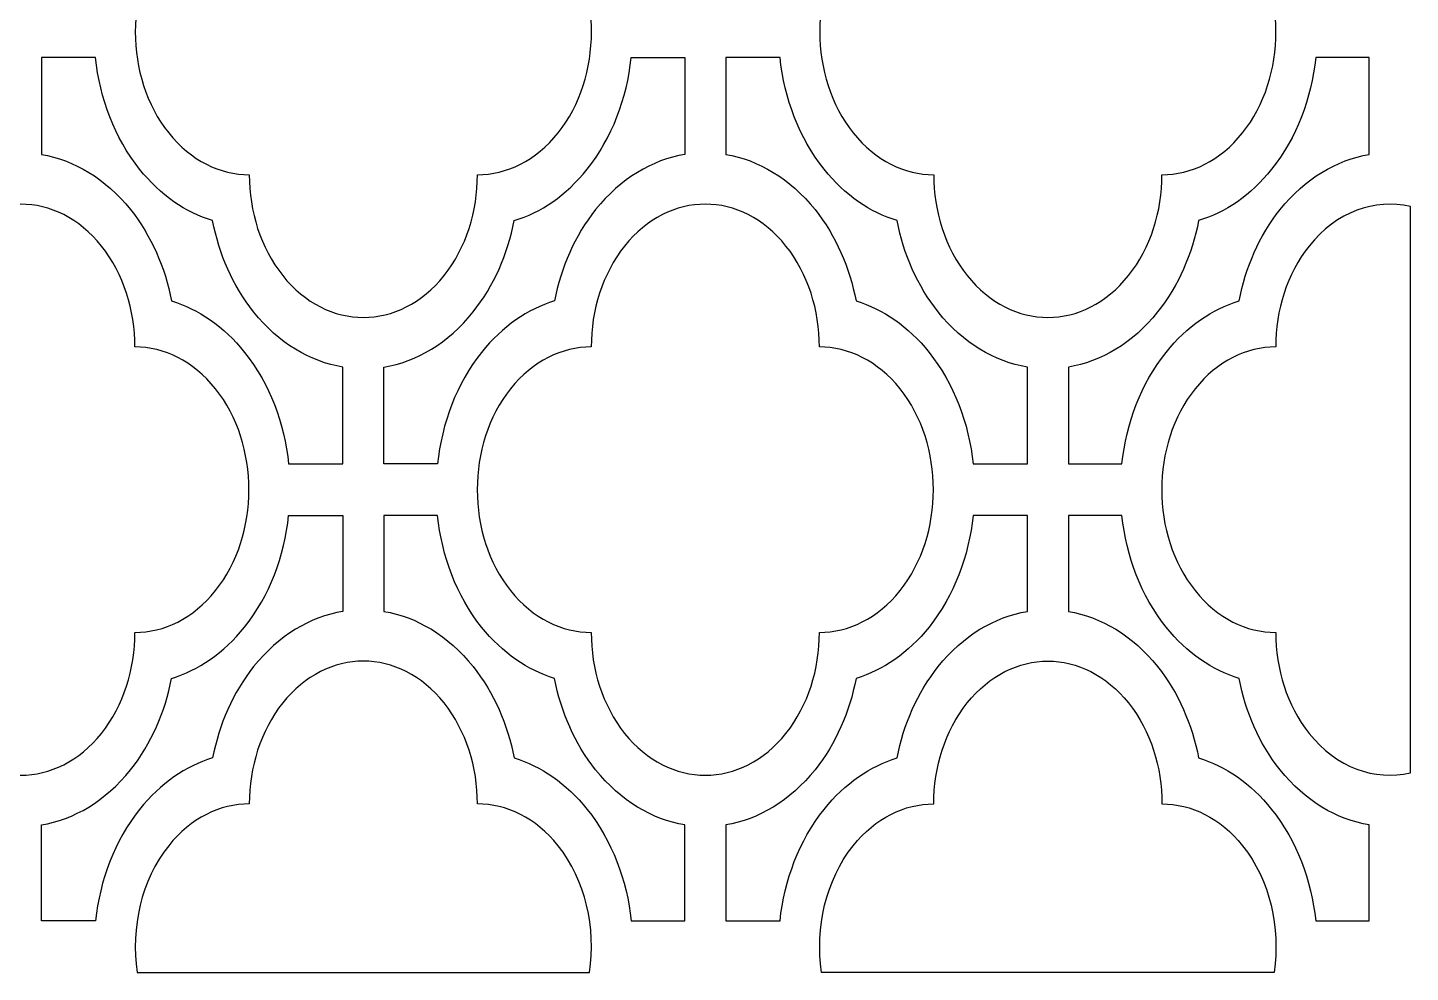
# Model space of a CAD drawing. Header units: centimetres. Extents: x -88 to 88, y -108 to 108.
# Drawn here: x -60.5 to -6.4, y -108.5 to -71.5 of the extents above; entities that cross this region are included whole.
import ezdxf

# ---------------------------------------------------------------- set-up
doc = ezdxf.new("R2010")
doc.units = ezdxf.units.CM
doc.header["$MEASUREMENT"] = 0
doc.layers.add('layer 1', color=7, linetype='Continuous')

msp = doc.modelspace()

# ---------------------------------------------------------------- linework, layer by layer
at = {"layer": 'layer 1', "color": 114}
for points, knots in [([(-42.93481, -77.25504), (-42.9353, -78.68569), (-43.37127, -80.11616), (-44.24271, -81.20746), (-44.24271, -81.20746), (-45.98659, -83.39131), (-48.81504, -83.3913), (-50.55892, -81.20746), (-50.55892, -81.20746), (-51.43035, -80.11616), (-51.86634, -78.68572), (-51.86683, -77.25504), (-51.86683, -77.25504), (-53.00926, -77.25443), (-54.15155, -76.70846), (-55.02298, -75.61718), (-55.02298, -75.61718), (-56.76686, -73.43333), (-56.76686, -69.8913), (-55.02298, -67.70746), (-55.02298, -67.70746), (-54.1516, -66.61624), (-53.00941, -66.07028), (-51.86705, -66.0696), (-51.86705, -66.0696), (-51.86657, -64.63886), (-51.43056, -63.20832), (-50.55908, -62.11696), (-50.55908, -62.11696), (-48.81511, -59.93301), (-45.98652, -59.93304), (-44.24256, -62.11697), (-44.24256, -62.11697), (-43.37108, -63.20832), (-42.93508, -64.63884), (-42.93459, -66.06958), (-42.93459, -66.06958), (-41.79223, -66.07026), (-40.65003, -66.61624), (-39.77865, -67.70746), (-39.77865, -67.70746), (-38.03477, -69.8913), (-38.03477, -73.43333), (-39.77865, -75.61718), (-39.77865, -75.61718), (-40.65009, -76.70846), (-41.79236, -77.25443), (-42.93481, -77.25504)], [0, 0, 0, 0, 0.07692308, 0.07692308, 0.07692308, 0.07692308, 0.15384615, 0.15384615, 0.15384615, 0.15384615, 0.23076923, 0.23076923, 0.23076923, 0.23076923, 0.30769231, 0.30769231, 0.30769231, 0.30769231, 0.38461538, 0.38461538, 0.38461538, 0.38461538, 0.46153846, 0.46153846, 0.46153846, 0.46153846, 0.53846154, 0.53846154, 0.53846154, 0.53846154, 0.61538462, 0.61538462, 0.61538462, 0.61538462, 0.69230769, 0.69230769, 0.69230769, 0.69230769, 0.76923077, 0.76923077, 0.76923077, 0.76923077, 0.84615385, 0.84615385, 0.84615385, 0.84615385, 1, 1, 1, 1]), ([(-25.06943, -66.06932), (-25.06894, -64.63866), (-24.63297, -63.20819), (-23.76153, -62.11689), (-23.76153, -62.11689), (-22.01764, -59.93305), (-19.1892, -59.93306), (-17.44532, -62.11689), (-17.44532, -62.11689), (-16.57389, -63.20819), (-16.1379, -64.63864), (-16.13741, -66.06932), (-16.13741, -66.06932), (-14.99497, -66.06992), (-13.85269, -66.61589), (-12.98126, -67.70718), (-12.98126, -67.70718), (-11.23738, -69.89103), (-11.23738, -73.43306), (-12.98126, -75.6169), (-12.98126, -75.6169), (-13.85264, -76.70812), (-14.99482, -77.25407), (-16.13719, -77.25476), (-16.13719, -77.25476), (-16.13767, -78.68549), (-16.57367, -80.11604), (-17.44516, -81.20739), (-17.44516, -81.20739), (-19.18912, -83.39134), (-22.01771, -83.39132), (-23.76168, -81.20738), (-23.76168, -81.20738), (-24.63316, -80.11604), (-25.06916, -78.68552), (-25.06964, -77.25478), (-25.06964, -77.25478), (-26.21201, -77.2541), (-27.3542, -76.70812), (-28.22558, -75.6169), (-28.22558, -75.6169), (-29.96947, -73.43306), (-29.96947, -69.89103), (-28.22558, -67.70718), (-28.22558, -67.70718), (-27.35415, -66.61589), (-26.21187, -66.06992), (-25.06943, -66.06932)], [0, 0, 0, 0, 0.07692308, 0.07692308, 0.07692308, 0.07692308, 0.15384615, 0.15384615, 0.15384615, 0.15384615, 0.23076923, 0.23076923, 0.23076923, 0.23076923, 0.30769231, 0.30769231, 0.30769231, 0.30769231, 0.38461538, 0.38461538, 0.38461538, 0.38461538, 0.46153846, 0.46153846, 0.46153846, 0.46153846, 0.53846154, 0.53846154, 0.53846154, 0.53846154, 0.61538462, 0.61538462, 0.61538462, 0.61538462, 0.69230769, 0.69230769, 0.69230769, 0.69230769, 0.76923077, 0.76923077, 0.76923077, 0.76923077, 0.84615385, 0.84615385, 0.84615385, 0.84615385, 1, 1, 1, 1]), ([(-60.0081, -72.6689), (-60.0081, -72.6689), (-57.88588, -72.66886), (-57.88588, -72.66886), (-57.88588, -72.66886), (-57.71641, -74.26805), (-57.14114, -75.81264), (-56.16011, -77.04118), (-56.16011, -77.04118), (-55.34273, -78.06477), (-54.35014, -78.73558), (-53.30312, -79.05367), (-53.30312, -79.05367), (-53.04913, -80.36486), (-52.51343, -81.60788), (-51.69605, -82.63148), (-51.69605, -82.63148), (-50.71506, -83.85996), (-49.48168, -84.58033), (-48.20474, -84.79258), (-48.20474, -84.79258), (-48.20474, -84.79258), (-48.20473, -88.58664), (-48.20473, -88.58664), (-48.20473, -88.58664), (-48.20473, -88.58664), (-50.32699, -88.58669), (-50.32699, -88.58669), (-50.32699, -88.58669), (-50.4965, -86.98761), (-51.07175, -85.44312), (-52.05273, -84.21465), (-52.05273, -84.21465), (-52.87011, -83.19105), (-53.86271, -82.52019), (-54.90975, -82.2021), (-54.90975, -82.2021), (-55.16375, -80.89094), (-55.69942, -79.64794), (-56.51679, -78.62435), (-56.51679, -78.62435), (-57.49778, -77.39587), (-58.73114, -76.67548), (-60.00811, -76.46322), (-60.00811, -76.46322), (-60.00811, -76.46322), (-60.0081, -72.6689), (-60.0081, -72.6689)], [0, 0, 0, 0, 0.07692308, 0.07692308, 0.07692308, 0.07692308, 0.15384615, 0.15384615, 0.15384615, 0.15384615, 0.23076923, 0.23076923, 0.23076923, 0.23076923, 0.30769231, 0.30769231, 0.30769231, 0.30769231, 0.38461538, 0.38461538, 0.38461538, 0.38461538, 0.46153846, 0.46153846, 0.46153846, 0.46153846, 0.53846154, 0.53846154, 0.53846154, 0.53846154, 0.61538462, 0.61538462, 0.61538462, 0.61538462, 0.69230769, 0.69230769, 0.69230769, 0.69230769, 0.76923077, 0.76923077, 0.76923077, 0.76923077, 0.84615385, 0.84615385, 0.84615385, 0.84615385, 1, 1, 1, 1]), ([(-34.81855, -72.66891), (-34.81855, -72.66891), (-36.91577, -72.66891), (-36.91577, -72.66891), (-36.91577, -72.66891), (-37.08525, -74.26809), (-37.66051, -75.81268), (-38.64152, -77.04119), (-38.64152, -77.04119), (-39.45891, -78.06478), (-40.4515, -78.73561), (-41.49853, -79.05368), (-41.49853, -79.05368), (-41.75252, -80.36486), (-42.28822, -81.6079), (-43.10559, -82.63148), (-43.10559, -82.63148), (-44.08658, -83.85997), (-45.31993, -84.58037), (-46.59689, -84.79262), (-46.59689, -84.79262), (-46.59689, -84.79262), (-46.5969, -88.58664), (-46.5969, -88.58664), (-46.5969, -88.58664), (-46.5969, -88.58664), (-44.49967, -88.58665), (-44.49967, -88.58665), (-44.49967, -88.58665), (-44.33019, -86.98747), (-43.75493, -85.44288), (-42.77392, -84.21437), (-42.77392, -84.21437), (-41.95653, -83.19078), (-40.96394, -82.51995), (-39.91691, -82.20188), (-39.91691, -82.20188), (-39.66292, -80.8907), (-39.12722, -79.64766), (-38.30985, -78.62408), (-38.30985, -78.62408), (-37.32886, -77.39559), (-36.09551, -76.67518), (-34.81855, -76.46294), (-34.81855, -76.46294), (-34.81855, -76.46294), (-34.81855, -73.70178), (-34.81855, -73.70178), (-34.81855, -73.70178), (-34.81855, -73.70178), (-34.81855, -72.66891), (-34.81855, -72.66891)], [0, 0, 0, 0, 0.07142857, 0.07142857, 0.07142857, 0.07142857, 0.14285714, 0.14285714, 0.14285714, 0.14285714, 0.21428571, 0.21428571, 0.21428571, 0.21428571, 0.28571429, 0.28571429, 0.28571429, 0.28571429, 0.35714286, 0.35714286, 0.35714286, 0.35714286, 0.42857143, 0.42857143, 0.42857143, 0.42857143, 0.5, 0.5, 0.5, 0.5, 0.57142857, 0.57142857, 0.57142857, 0.57142857, 0.64285714, 0.64285714, 0.64285714, 0.64285714, 0.71428571, 0.71428571, 0.71428571, 0.71428571, 0.78571429, 0.78571429, 0.78571429, 0.78571429, 0.85714286, 0.85714286, 0.85714286, 0.85714286, 1, 1, 1, 1]), ([(-33.2107, -72.66891), (-33.2107, -72.66891), (-31.08845, -72.66886), (-31.08845, -72.66886), (-31.08845, -72.66886), (-30.91894, -74.26795), (-30.34369, -75.81244), (-29.36271, -77.04091), (-29.36271, -77.04091), (-28.54533, -78.06451), (-27.55273, -78.73537), (-26.50569, -79.05346), (-26.50569, -79.05346), (-26.25169, -80.36462), (-25.71602, -81.60762), (-24.89865, -82.63121), (-24.89865, -82.63121), (-23.91766, -83.85969), (-22.6843, -84.58008), (-21.40733, -84.79234), (-21.40733, -84.79234), (-21.40733, -84.79234), (-21.40733, -88.57471), (-21.40733, -88.57471), (-21.40733, -88.57471), (-21.40733, -88.57471), (-21.40733, -88.58664), (-21.40733, -88.58664), (-21.40733, -88.58664), (-21.40733, -88.58664), (-21.40733, -88.58664), (-21.40733, -88.58664), (-21.40733, -88.58664), (-21.40733, -88.58664), (-21.40735, -88.58664), (-21.40735, -88.58664), (-21.40735, -88.58664), (-21.40735, -88.58664), (-23.52956, -88.58669), (-23.52956, -88.58669), (-23.52956, -88.58669), (-23.69903, -86.98751), (-24.2743, -85.44292), (-25.25533, -84.21438), (-25.25533, -84.21438), (-26.07271, -83.19079), (-27.0653, -82.51997), (-28.11232, -82.20189), (-28.11232, -82.20189), (-28.36631, -80.8907), (-28.90201, -79.64768), (-29.71939, -78.62408), (-29.71939, -78.62408), (-30.70038, -77.3956), (-31.93376, -76.67523), (-33.2107, -76.46297), (-33.2107, -76.46297), (-33.2107, -76.46297), (-33.2107, -73.65855), (-33.2107, -73.65855), (-33.2107, -73.65855), (-33.2107, -73.65855), (-33.2107, -73.64951), (-33.2107, -73.64951), (-33.2107, -73.64951), (-33.2107, -73.64951), (-33.2107, -72.66891), (-33.2107, -72.66891)], [0, 0, 0, 0, 0.05555556, 0.05555556, 0.05555556, 0.05555556, 0.11111111, 0.11111111, 0.11111111, 0.11111111, 0.16666667, 0.16666667, 0.16666667, 0.16666667, 0.22222222, 0.22222222, 0.22222222, 0.22222222, 0.27777778, 0.27777778, 0.27777778, 0.27777778, 0.33333333, 0.33333333, 0.33333333, 0.33333333, 0.38888889, 0.38888889, 0.38888889, 0.38888889, 0.44444444, 0.44444444, 0.44444444, 0.44444444, 0.5, 0.5, 0.5, 0.5, 0.55555556, 0.55555556, 0.55555556, 0.55555556, 0.61111111, 0.61111111, 0.61111111, 0.61111111, 0.66666667, 0.66666667, 0.66666667, 0.66666667, 0.72222222, 0.72222222, 0.72222222, 0.72222222, 0.77777778, 0.77777778, 0.77777778, 0.77777778, 0.83333333, 0.83333333, 0.83333333, 0.83333333, 0.88888889, 0.88888889, 0.88888889, 0.88888889, 1, 1, 1, 1]), ([(-19.7995, -88.58663), (-19.7995, -87.32186), (-19.79954, -86.0571), (-19.79954, -84.79235), (-19.79954, -84.79235), (-18.52257, -84.5801), (-17.2892, -83.85971), (-16.30819, -82.63121), (-16.30819, -82.63121), (-15.49082, -81.60763), (-14.95512, -80.36462), (-14.70111, -79.05345), (-14.70111, -79.05345), (-13.65409, -78.73537), (-12.66149, -78.06449), (-11.84413, -77.04091), (-11.84413, -77.04091), (-10.86316, -75.81246), (-10.28787, -74.268), (-10.11836, -72.66892), (-10.11836, -72.66892), (-10.11836, -72.66892), (-8.02115, -72.66892), (-8.02115, -72.66892), (-8.02115, -72.66892), (-8.02115, -72.66892), (-8.02115, -72.66893), (-8.02115, -72.66893), (-8.02115, -72.66893), (-8.02115, -72.66893), (-8.0211, -76.46321), (-8.0211, -76.46321), (-8.0211, -76.46321), (-9.29808, -76.67545), (-10.53145, -77.39584), (-11.51246, -78.62435), (-11.51246, -78.62435), (-12.32982, -79.64793), (-12.86553, -80.89094), (-13.11953, -82.20211), (-13.11953, -82.20211), (-14.16656, -82.52019), (-15.15915, -83.19107), (-15.97652, -84.21465), (-15.97652, -84.21465), (-16.95748, -85.4431), (-17.53278, -86.98756), (-17.70229, -88.58664), (-17.70229, -88.58664), (-17.70229, -88.58664), (-19.7995, -88.58663), (-19.7995, -88.58663)], [0, 0, 0, 0, 0.07142857, 0.07142857, 0.07142857, 0.07142857, 0.14285714, 0.14285714, 0.14285714, 0.14285714, 0.21428571, 0.21428571, 0.21428571, 0.21428571, 0.28571429, 0.28571429, 0.28571429, 0.28571429, 0.35714286, 0.35714286, 0.35714286, 0.35714286, 0.42857143, 0.42857143, 0.42857143, 0.42857143, 0.5, 0.5, 0.5, 0.5, 0.57142857, 0.57142857, 0.57142857, 0.57142857, 0.64285714, 0.64285714, 0.64285714, 0.64285714, 0.71428571, 0.71428571, 0.71428571, 0.71428571, 0.78571429, 0.78571429, 0.78571429, 0.78571429, 0.85714286, 0.85714286, 0.85714286, 0.85714286, 1, 1, 1, 1]), ([(-56.34601, -95.18624), (-56.3465, -96.6169), (-56.78247, -98.04737), (-57.65391, -99.13866), (-57.65391, -99.13866), (-59.3978, -101.32251), (-62.22624, -101.3225), (-63.97012, -99.13866), (-63.97012, -99.13866), (-64.84155, -98.04737), (-65.27754, -96.61692), (-65.27803, -95.18624), (-65.27803, -95.18624), (-66.42047, -95.18563), (-67.56275, -94.63967), (-68.43418, -93.54838), (-68.43418, -93.54838), (-70.17806, -91.36453), (-70.17806, -87.8225), (-68.43418, -85.63866), (-68.43418, -85.63866), (-67.5628, -84.54744), (-66.42062, -84.00148), (-65.27825, -84.0008), (-65.27825, -84.0008), (-65.27777, -82.57006), (-64.84177, -81.13952), (-63.97028, -80.04816), (-63.97028, -80.04816), (-62.22632, -77.86421), (-59.39773, -77.86424), (-57.65376, -80.04817), (-57.65376, -80.04817), (-56.78228, -81.13952), (-56.34628, -82.57004), (-56.3458, -84.00078), (-56.3458, -84.00078), (-55.20343, -84.00146), (-54.06124, -84.54744), (-53.18986, -85.63866), (-53.18986, -85.63866), (-51.44597, -87.8225), (-51.44597, -91.36453), (-53.18986, -93.54838), (-53.18986, -93.54838), (-54.06129, -94.63967), (-55.20357, -95.18563), (-56.34601, -95.18624)], [0, 0, 0, 0, 0.07692308, 0.07692308, 0.07692308, 0.07692308, 0.15384615, 0.15384615, 0.15384615, 0.15384615, 0.23076923, 0.23076923, 0.23076923, 0.23076923, 0.30769231, 0.30769231, 0.30769231, 0.30769231, 0.38461538, 0.38461538, 0.38461538, 0.38461538, 0.46153846, 0.46153846, 0.46153846, 0.46153846, 0.53846154, 0.53846154, 0.53846154, 0.53846154, 0.61538462, 0.61538462, 0.61538462, 0.61538462, 0.69230769, 0.69230769, 0.69230769, 0.69230769, 0.76923077, 0.76923077, 0.76923077, 0.76923077, 0.84615385, 0.84615385, 0.84615385, 0.84615385, 1, 1, 1, 1]), ([(-38.48063, -84.00052), (-38.48014, -82.56986), (-38.04417, -81.13939), (-37.17273, -80.0481), (-37.17273, -80.0481), (-35.42885, -77.86425), (-32.6004, -77.86426), (-30.85652, -80.0481), (-30.85652, -80.0481), (-29.98509, -81.13939), (-29.5491, -82.56984), (-29.54861, -84.00052), (-29.54861, -84.00052), (-28.40618, -84.00113), (-27.26389, -84.54709), (-26.39246, -85.63838), (-26.39246, -85.63838), (-24.64858, -87.82223), (-24.64858, -91.36426), (-26.39246, -93.5481), (-26.39246, -93.5481), (-27.26384, -94.63932), (-28.40603, -95.18528), (-29.54839, -95.18596), (-29.54839, -95.18596), (-29.54887, -96.6167), (-29.98488, -98.04724), (-30.85636, -99.1386), (-30.85636, -99.1386), (-32.60033, -101.32255), (-35.42892, -101.32252), (-37.17288, -99.13859), (-37.17288, -99.13859), (-38.04436, -98.04724), (-38.48036, -96.61672), (-38.48085, -95.18598), (-38.48085, -95.18598), (-39.62321, -95.1853), (-40.76541, -94.63932), (-41.63679, -93.5481), (-41.63679, -93.5481), (-43.38067, -91.36426), (-43.38067, -87.82223), (-41.63679, -85.63838), (-41.63679, -85.63838), (-40.76535, -84.54709), (-39.62308, -84.00113), (-38.48063, -84.00052)], [0, 0, 0, 0, 0.07692308, 0.07692308, 0.07692308, 0.07692308, 0.15384615, 0.15384615, 0.15384615, 0.15384615, 0.23076923, 0.23076923, 0.23076923, 0.23076923, 0.30769231, 0.30769231, 0.30769231, 0.30769231, 0.38461538, 0.38461538, 0.38461538, 0.38461538, 0.46153846, 0.46153846, 0.46153846, 0.46153846, 0.53846154, 0.53846154, 0.53846154, 0.53846154, 0.61538462, 0.61538462, 0.61538462, 0.61538462, 0.69230769, 0.69230769, 0.69230769, 0.69230769, 0.76923077, 0.76923077, 0.76923077, 0.76923077, 0.84615385, 0.84615385, 0.84615385, 0.84615385, 1, 1, 1, 1]), ([(-6.41334, -78.501), (-6.41334, -78.501), (-6.41334, -100.68575), (-6.41334, -100.68575), (-6.41334, -100.68575), (-7.80699, -101.00336), (-9.2981, -100.48766), (-10.37533, -99.13866), (-10.37533, -99.13866), (-11.24676, -98.04737), (-11.68274, -96.61692), (-11.68324, -95.18624), (-11.68324, -95.18624), (-12.82567, -95.18563), (-13.96795, -94.63967), (-14.83939, -93.54838), (-14.83939, -93.54838), (-16.58326, -91.36453), (-16.58326, -87.8225), (-14.83939, -85.63866), (-14.83939, -85.63866), (-13.96801, -84.54744), (-12.82582, -84.00148), (-11.68346, -84.0008), (-11.68346, -84.0008), (-11.68298, -82.57006), (-11.24697, -81.13952), (-10.37549, -80.04816), (-10.37549, -80.04816), (-9.29821, -78.69911), (-7.80705, -78.18337), (-6.41334, -78.501)], [0, 0, 0, 0, 0.11111111, 0.11111111, 0.11111111, 0.11111111, 0.22222222, 0.22222222, 0.22222222, 0.22222222, 0.33333333, 0.33333333, 0.33333333, 0.33333333, 0.44444444, 0.44444444, 0.44444444, 0.44444444, 0.55555556, 0.55555556, 0.55555556, 0.55555556, 0.66666667, 0.66666667, 0.66666667, 0.66666667, 0.77777778, 0.77777778, 0.77777778, 0.77777778, 1, 1, 1, 1]), ([(-60.0081, -106.48652), (-60.0081, -106.48652), (-57.88586, -106.48653), (-57.88586, -106.48653), (-57.88586, -106.48653), (-57.71639, -104.88735), (-57.14113, -103.34276), (-56.16011, -102.11425), (-56.16011, -102.11425), (-55.34273, -101.09066), (-54.35013, -100.41983), (-53.3031, -100.10176), (-53.3031, -100.10176), (-53.04911, -98.79058), (-52.51341, -97.54754), (-51.69605, -96.52396), (-51.69605, -96.52396), (-50.71506, -95.29547), (-49.48171, -94.57507), (-48.20474, -94.36282), (-48.20474, -94.36282), (-48.20474, -94.36282), (-48.20474, -90.60011), (-48.20474, -90.60011), (-48.20474, -90.60011), (-48.20474, -90.60011), (-50.32698, -90.60011), (-50.32698, -90.60011), (-50.32698, -90.60011), (-50.49645, -92.19929), (-51.07171, -93.74388), (-52.05273, -94.97239), (-52.05273, -94.97239), (-52.87011, -95.99598), (-53.86271, -96.66681), (-54.90973, -96.98488), (-54.90973, -96.98488), (-55.16373, -98.29606), (-55.69943, -99.5391), (-56.51679, -100.56268), (-56.51679, -100.56268), (-57.49778, -101.79117), (-58.73113, -102.51158), (-60.0081, -102.72382), (-60.0081, -102.72382), (-60.0081, -102.72382), (-60.0081, -106.48652), (-60.0081, -106.48652)], [0, 0, 0, 0, 0.07692308, 0.07692308, 0.07692308, 0.07692308, 0.15384615, 0.15384615, 0.15384615, 0.15384615, 0.23076923, 0.23076923, 0.23076923, 0.23076923, 0.30769231, 0.30769231, 0.30769231, 0.30769231, 0.38461538, 0.38461538, 0.38461538, 0.38461538, 0.46153846, 0.46153846, 0.46153846, 0.46153846, 0.53846154, 0.53846154, 0.53846154, 0.53846154, 0.61538462, 0.61538462, 0.61538462, 0.61538462, 0.69230769, 0.69230769, 0.69230769, 0.69230769, 0.76923077, 0.76923077, 0.76923077, 0.76923077, 0.84615385, 0.84615385, 0.84615385, 0.84615385, 1, 1, 1, 1]), ([(-34.81855, -106.48653), (-34.81855, -106.48653), (-36.91575, -106.48657), (-36.91575, -106.48657), (-36.91575, -106.48657), (-37.08522, -104.88739), (-37.66049, -103.3428), (-38.64152, -102.11426), (-38.64152, -102.11426), (-39.4589, -101.09067), (-40.45149, -100.41986), (-41.49851, -100.10177), (-41.49851, -100.10177), (-41.75251, -98.79058), (-42.2882, -97.54756), (-43.10559, -96.52396), (-43.10559, -96.52396), (-44.08658, -95.29548), (-45.31995, -94.57511), (-46.59689, -94.36286), (-46.59689, -94.36286), (-46.59689, -94.36286), (-46.5969, -90.6001), (-46.5969, -90.6001), (-46.5969, -90.6001), (-46.5969, -90.6001), (-44.49965, -90.60007), (-44.49965, -90.60007), (-44.49965, -90.60007), (-44.33015, -92.19915), (-43.7549, -93.74364), (-42.77392, -94.97211), (-42.77392, -94.97211), (-41.95653, -95.99571), (-40.96394, -96.66657), (-39.91689, -96.98466), (-39.91689, -96.98466), (-39.6629, -98.29582), (-39.12723, -99.53882), (-38.30985, -100.56241), (-38.30985, -100.56241), (-37.32886, -101.79089), (-36.0955, -102.51128), (-34.81854, -102.72354), (-34.81854, -102.72354), (-34.81854, -102.72354), (-34.81855, -105.45366), (-34.81855, -105.45366), (-34.81855, -105.45366), (-34.81855, -105.45366), (-34.81855, -105.45367), (-34.81855, -105.45367), (-34.81855, -105.45367), (-34.81855, -105.45367), (-34.81855, -106.48653), (-34.81855, -106.48653)], [0, 0, 0, 0, 0.06666667, 0.06666667, 0.06666667, 0.06666667, 0.13333333, 0.13333333, 0.13333333, 0.13333333, 0.2, 0.2, 0.2, 0.2, 0.26666667, 0.26666667, 0.26666667, 0.26666667, 0.33333333, 0.33333333, 0.33333333, 0.33333333, 0.4, 0.4, 0.4, 0.4, 0.46666667, 0.46666667, 0.46666667, 0.46666667, 0.53333333, 0.53333333, 0.53333333, 0.53333333, 0.6, 0.6, 0.6, 0.6, 0.66666667, 0.66666667, 0.66666667, 0.66666667, 0.73333333, 0.73333333, 0.73333333, 0.73333333, 0.8, 0.8, 0.8, 0.8, 0.86666667, 0.86666667, 0.86666667, 0.86666667, 1, 1, 1, 1]), ([(-33.21071, -106.48652), (-33.21071, -106.48652), (-33.21071, -105.49615), (-33.21071, -105.49615), (-33.21071, -105.49615), (-33.21071, -105.49615), (-33.21071, -105.48898), (-33.21071, -105.48898), (-33.21071, -105.48898), (-33.21071, -105.48898), (-33.21075, -102.72355), (-33.21075, -102.72355), (-33.21075, -102.72355), (-31.93377, -102.51131), (-30.7004, -101.79092), (-29.71939, -100.56241), (-29.71939, -100.56241), (-28.90203, -99.53883), (-28.36632, -98.29582), (-28.11232, -96.98465), (-28.11232, -96.98465), (-27.06529, -96.66657), (-26.0727, -95.99569), (-25.25533, -94.97211), (-25.25533, -94.97211), (-24.27437, -93.74366), (-23.69907, -92.1992), (-23.52956, -90.60012), (-23.52956, -90.60012), (-23.52956, -90.60012), (-21.40734, -90.60012), (-21.40734, -90.60012), (-21.40734, -90.60012), (-21.40734, -90.60012), (-21.40734, -90.60012), (-21.40734, -90.60012), (-21.40734, -90.60012), (-21.40734, -90.60012), (-21.4073, -94.36309), (-21.4073, -94.36309), (-21.4073, -94.36309), (-22.68427, -94.57533), (-23.91764, -95.29573), (-24.89865, -96.52423), (-24.89865, -96.52423), (-25.71601, -97.54781), (-26.25172, -98.79082), (-26.50572, -100.10199), (-26.50572, -100.10199), (-27.55275, -100.42007), (-28.54535, -101.09095), (-29.36271, -102.11453), (-29.36271, -102.11453), (-30.34367, -103.34298), (-30.91897, -104.88744), (-31.08848, -106.48652), (-31.08848, -106.48652), (-31.08848, -106.48652), (-33.21071, -106.48652), (-33.21071, -106.48652)], [0, 0, 0, 0, 0.0625, 0.0625, 0.0625, 0.0625, 0.125, 0.125, 0.125, 0.125, 0.1875, 0.1875, 0.1875, 0.1875, 0.25, 0.25, 0.25, 0.25, 0.3125, 0.3125, 0.3125, 0.3125, 0.375, 0.375, 0.375, 0.375, 0.4375, 0.4375, 0.4375, 0.4375, 0.5, 0.5, 0.5, 0.5, 0.5625, 0.5625, 0.5625, 0.5625, 0.625, 0.625, 0.625, 0.625, 0.6875, 0.6875, 0.6875, 0.6875, 0.75, 0.75, 0.75, 0.75, 0.8125, 0.8125, 0.8125, 0.8125, 0.875, 0.875, 0.875, 0.875, 1, 1, 1, 1]), ([(-8.02115, -106.48654), (-8.02115, -106.48654), (-10.11839, -106.48657), (-10.11839, -106.48657), (-10.11839, -106.48657), (-10.28789, -104.88749), (-10.86315, -103.343), (-11.84413, -102.11453), (-11.84413, -102.11453), (-12.66151, -101.09093), (-13.6541, -100.42007), (-14.70115, -100.10198), (-14.70115, -100.10198), (-14.95514, -98.79082), (-15.49081, -97.54782), (-16.30819, -96.52423), (-16.30819, -96.52423), (-17.28918, -95.29575), (-18.52254, -94.57536), (-19.79951, -94.3631), (-19.79951, -94.3631), (-19.79951, -94.3631), (-19.7995, -90.6001), (-19.7995, -90.6001), (-19.7995, -90.6001), (-19.7995, -90.6001), (-17.70229, -90.60007), (-17.70229, -90.60007), (-17.70229, -90.60007), (-17.53282, -92.19925), (-16.95755, -93.74384), (-15.97652, -94.97238), (-15.97652, -94.97238), (-15.15914, -95.99597), (-14.16655, -96.66679), (-13.11953, -96.98487), (-13.11953, -96.98487), (-12.86554, -98.29606), (-12.32984, -99.53908), (-11.51246, -100.56268), (-11.51246, -100.56268), (-10.53147, -101.79116), (-9.29809, -102.51153), (-8.02115, -102.72379), (-8.02115, -102.72379), (-8.02115, -102.72379), (-8.02115, -105.44618), (-8.02115, -105.44618), (-8.02115, -105.44618), (-8.02115, -105.44618), (-8.02115, -105.45366), (-8.02115, -105.45366), (-8.02115, -105.45366), (-8.02115, -105.45366), (-8.02115, -106.48654), (-8.02115, -106.48654)], [0, 0, 0, 0, 0.06666667, 0.06666667, 0.06666667, 0.06666667, 0.13333333, 0.13333333, 0.13333333, 0.13333333, 0.2, 0.2, 0.2, 0.2, 0.26666667, 0.26666667, 0.26666667, 0.26666667, 0.33333333, 0.33333333, 0.33333333, 0.33333333, 0.4, 0.4, 0.4, 0.4, 0.46666667, 0.46666667, 0.46666667, 0.46666667, 0.53333333, 0.53333333, 0.53333333, 0.53333333, 0.6, 0.6, 0.6, 0.6, 0.66666667, 0.66666667, 0.66666667, 0.66666667, 0.73333333, 0.73333333, 0.73333333, 0.73333333, 0.8, 0.8, 0.8, 0.8, 0.86666667, 0.86666667, 0.86666667, 0.86666667, 1, 1, 1, 1]), ([(-38.54328, -108.5), (-38.54328, -108.5), (-56.25836, -108.49999), (-56.25836, -108.49999), (-56.25836, -108.49999), (-56.51205, -106.7547), (-56.10025, -104.88732), (-55.02298, -103.53826), (-55.02298, -103.53826), (-54.15155, -102.44698), (-53.00927, -101.90101), (-51.86683, -101.9004), (-51.86683, -101.9004), (-51.86634, -100.46974), (-51.43037, -99.03928), (-50.55893, -97.94798), (-50.55893, -97.94798), (-48.81504, -95.76413), (-45.98659, -95.76414), (-44.24272, -97.94798), (-44.24272, -97.94798), (-43.37128, -99.03928), (-42.9353, -100.46972), (-42.93481, -101.9004), (-42.93481, -101.9004), (-41.79237, -101.90101), (-40.65009, -102.44698), (-39.77865, -103.53826), (-39.77865, -103.53826), (-38.70138, -104.88732), (-38.28959, -106.7547), (-38.54328, -108.5)], [0, 0, 0, 0, 0.11111111, 0.11111111, 0.11111111, 0.11111111, 0.22222222, 0.22222222, 0.22222222, 0.22222222, 0.33333333, 0.33333333, 0.33333333, 0.33333333, 0.44444444, 0.44444444, 0.44444444, 0.44444444, 0.55555556, 0.55555556, 0.55555556, 0.55555556, 0.66666667, 0.66666667, 0.66666667, 0.66666667, 0.77777778, 0.77777778, 0.77777778, 0.77777778, 1, 1, 1, 1]), ([(-29.461, -108.49999), (-29.461, -108.49999), (-11.74583, -108.49999), (-11.74583, -108.49999), (-11.74583, -108.49999), (-11.49223, -106.75477), (-11.90404, -104.88752), (-12.98126, -103.53854), (-12.98126, -103.53854), (-13.85264, -102.44732), (-14.99483, -101.90134), (-16.13719, -101.90066), (-16.13719, -101.90066), (-16.13768, -100.46992), (-16.57368, -99.0394), (-17.44516, -97.94806), (-17.44516, -97.94806), (-19.18912, -95.76412), (-22.01771, -95.7641), (-23.76168, -97.94805), (-23.76168, -97.94805), (-24.63317, -99.0394), (-25.06917, -100.46995), (-25.06965, -101.90068), (-25.06965, -101.90068), (-26.21202, -101.90137), (-27.3542, -102.44732), (-28.22558, -103.53854), (-28.22558, -103.53854), (-29.30279, -104.88752), (-29.7146, -106.75477), (-29.461, -108.49999)], [0, 0, 0, 0, 0.11111111, 0.11111111, 0.11111111, 0.11111111, 0.22222222, 0.22222222, 0.22222222, 0.22222222, 0.33333333, 0.33333333, 0.33333333, 0.33333333, 0.44444444, 0.44444444, 0.44444444, 0.44444444, 0.55555556, 0.55555556, 0.55555556, 0.55555556, 0.66666667, 0.66666667, 0.66666667, 0.66666667, 0.77777778, 0.77777778, 0.77777778, 0.77777778, 1, 1, 1, 1])]:
    msp.add_open_spline(points, degree=3, knots=knots, dxfattribs=at)
at = {"layer": 'layer 1', "color": 250, "lineweight": 9}
for points, knots in [([(-42.93481, -77.25504), (-42.9353, -78.68569), (-43.37127, -80.11616), (-44.24271, -81.20746), (-44.24271, -81.20746), (-45.98659, -83.39131), (-48.81504, -83.3913), (-50.55892, -81.20746), (-50.55892, -81.20746), (-51.43035, -80.11616), (-51.86634, -78.68572), (-51.86683, -77.25504), (-51.86683, -77.25504), (-53.00926, -77.25443), (-54.15155, -76.70846), (-55.02298, -75.61718), (-55.02298, -75.61718), (-56.76686, -73.43333), (-56.76686, -69.8913), (-55.02298, -67.70746), (-55.02298, -67.70746), (-54.1516, -66.61624), (-53.00941, -66.07028), (-51.86705, -66.0696), (-51.86705, -66.0696), (-51.86657, -64.63886), (-51.43056, -63.20832), (-50.55908, -62.11696), (-50.55908, -62.11696), (-48.81511, -59.93301), (-45.98652, -59.93304), (-44.24256, -62.11697), (-44.24256, -62.11697), (-43.37108, -63.20832), (-42.93508, -64.63884), (-42.93459, -66.06958), (-42.93459, -66.06958), (-41.79223, -66.07026), (-40.65003, -66.61624), (-39.77865, -67.70746), (-39.77865, -67.70746), (-38.03477, -69.8913), (-38.03477, -73.43333), (-39.77865, -75.61718), (-39.77865, -75.61718), (-40.65009, -76.70846), (-41.79236, -77.25443), (-42.93481, -77.25504)], [0, 0, 0, 0, 0.07692308, 0.07692308, 0.07692308, 0.07692308, 0.15384615, 0.15384615, 0.15384615, 0.15384615, 0.23076923, 0.23076923, 0.23076923, 0.23076923, 0.30769231, 0.30769231, 0.30769231, 0.30769231, 0.38461538, 0.38461538, 0.38461538, 0.38461538, 0.46153846, 0.46153846, 0.46153846, 0.46153846, 0.53846154, 0.53846154, 0.53846154, 0.53846154, 0.61538462, 0.61538462, 0.61538462, 0.61538462, 0.69230769, 0.69230769, 0.69230769, 0.69230769, 0.76923077, 0.76923077, 0.76923077, 0.76923077, 0.84615385, 0.84615385, 0.84615385, 0.84615385, 1, 1, 1, 1]), ([(-25.06943, -66.06932), (-25.06894, -64.63866), (-24.63297, -63.20819), (-23.76153, -62.11689), (-23.76153, -62.11689), (-22.01764, -59.93305), (-19.1892, -59.93306), (-17.44532, -62.11689), (-17.44532, -62.11689), (-16.57389, -63.20819), (-16.1379, -64.63864), (-16.13741, -66.06932), (-16.13741, -66.06932), (-14.99497, -66.06992), (-13.85269, -66.61589), (-12.98126, -67.70718), (-12.98126, -67.70718), (-11.23738, -69.89103), (-11.23738, -73.43306), (-12.98126, -75.6169), (-12.98126, -75.6169), (-13.85264, -76.70812), (-14.99482, -77.25407), (-16.13719, -77.25476), (-16.13719, -77.25476), (-16.13767, -78.68549), (-16.57367, -80.11604), (-17.44516, -81.20739), (-17.44516, -81.20739), (-19.18912, -83.39134), (-22.01771, -83.39132), (-23.76168, -81.20738), (-23.76168, -81.20738), (-24.63316, -80.11604), (-25.06916, -78.68552), (-25.06964, -77.25478), (-25.06964, -77.25478), (-26.21201, -77.2541), (-27.3542, -76.70812), (-28.22558, -75.6169), (-28.22558, -75.6169), (-29.96947, -73.43306), (-29.96947, -69.89103), (-28.22558, -67.70718), (-28.22558, -67.70718), (-27.35415, -66.61589), (-26.21187, -66.06992), (-25.06943, -66.06932)], [0, 0, 0, 0, 0.07692308, 0.07692308, 0.07692308, 0.07692308, 0.15384615, 0.15384615, 0.15384615, 0.15384615, 0.23076923, 0.23076923, 0.23076923, 0.23076923, 0.30769231, 0.30769231, 0.30769231, 0.30769231, 0.38461538, 0.38461538, 0.38461538, 0.38461538, 0.46153846, 0.46153846, 0.46153846, 0.46153846, 0.53846154, 0.53846154, 0.53846154, 0.53846154, 0.61538462, 0.61538462, 0.61538462, 0.61538462, 0.69230769, 0.69230769, 0.69230769, 0.69230769, 0.76923077, 0.76923077, 0.76923077, 0.76923077, 0.84615385, 0.84615385, 0.84615385, 0.84615385, 1, 1, 1, 1]), ([(-60.0081, -72.6689), (-60.0081, -72.6689), (-57.88588, -72.66886), (-57.88588, -72.66886), (-57.88588, -72.66886), (-57.71641, -74.26805), (-57.14114, -75.81264), (-56.16011, -77.04118), (-56.16011, -77.04118), (-55.34273, -78.06477), (-54.35014, -78.73558), (-53.30312, -79.05367), (-53.30312, -79.05367), (-53.04913, -80.36486), (-52.51343, -81.60788), (-51.69605, -82.63148), (-51.69605, -82.63148), (-50.71506, -83.85996), (-49.48168, -84.58033), (-48.20474, -84.79258), (-48.20474, -84.79258), (-48.20474, -84.79258), (-48.20473, -88.58664), (-48.20473, -88.58664), (-48.20473, -88.58664), (-48.20473, -88.58664), (-50.32699, -88.58669), (-50.32699, -88.58669), (-50.32699, -88.58669), (-50.4965, -86.98761), (-51.07175, -85.44312), (-52.05273, -84.21465), (-52.05273, -84.21465), (-52.87011, -83.19105), (-53.86271, -82.52019), (-54.90975, -82.2021), (-54.90975, -82.2021), (-55.16375, -80.89094), (-55.69942, -79.64794), (-56.51679, -78.62435), (-56.51679, -78.62435), (-57.49778, -77.39587), (-58.73114, -76.67548), (-60.00811, -76.46322), (-60.00811, -76.46322), (-60.00811, -76.46322), (-60.0081, -72.6689), (-60.0081, -72.6689)], [0, 0, 0, 0, 0.07692308, 0.07692308, 0.07692308, 0.07692308, 0.15384615, 0.15384615, 0.15384615, 0.15384615, 0.23076923, 0.23076923, 0.23076923, 0.23076923, 0.30769231, 0.30769231, 0.30769231, 0.30769231, 0.38461538, 0.38461538, 0.38461538, 0.38461538, 0.46153846, 0.46153846, 0.46153846, 0.46153846, 0.53846154, 0.53846154, 0.53846154, 0.53846154, 0.61538462, 0.61538462, 0.61538462, 0.61538462, 0.69230769, 0.69230769, 0.69230769, 0.69230769, 0.76923077, 0.76923077, 0.76923077, 0.76923077, 0.84615385, 0.84615385, 0.84615385, 0.84615385, 1, 1, 1, 1]), ([(-34.81855, -72.66891), (-34.81855, -72.66891), (-36.91577, -72.66891), (-36.91577, -72.66891), (-36.91577, -72.66891), (-37.08525, -74.26809), (-37.66051, -75.81268), (-38.64152, -77.04119), (-38.64152, -77.04119), (-39.45891, -78.06478), (-40.4515, -78.73561), (-41.49853, -79.05368), (-41.49853, -79.05368), (-41.75252, -80.36486), (-42.28822, -81.6079), (-43.10559, -82.63148), (-43.10559, -82.63148), (-44.08658, -83.85997), (-45.31993, -84.58037), (-46.59689, -84.79262), (-46.59689, -84.79262), (-46.59689, -84.79262), (-46.5969, -88.58664), (-46.5969, -88.58664), (-46.5969, -88.58664), (-46.5969, -88.58664), (-44.49967, -88.58665), (-44.49967, -88.58665), (-44.49967, -88.58665), (-44.33019, -86.98747), (-43.75493, -85.44288), (-42.77392, -84.21437), (-42.77392, -84.21437), (-41.95653, -83.19078), (-40.96394, -82.51995), (-39.91691, -82.20188), (-39.91691, -82.20188), (-39.66292, -80.8907), (-39.12722, -79.64766), (-38.30985, -78.62408), (-38.30985, -78.62408), (-37.32886, -77.39559), (-36.09551, -76.67518), (-34.81855, -76.46294), (-34.81855, -76.46294), (-34.81855, -76.46294), (-34.81855, -73.70178), (-34.81855, -73.70178), (-34.81855, -73.70178), (-34.81855, -73.70178), (-34.81855, -72.66891), (-34.81855, -72.66891)], [0, 0, 0, 0, 0.07142857, 0.07142857, 0.07142857, 0.07142857, 0.14285714, 0.14285714, 0.14285714, 0.14285714, 0.21428571, 0.21428571, 0.21428571, 0.21428571, 0.28571429, 0.28571429, 0.28571429, 0.28571429, 0.35714286, 0.35714286, 0.35714286, 0.35714286, 0.42857143, 0.42857143, 0.42857143, 0.42857143, 0.5, 0.5, 0.5, 0.5, 0.57142857, 0.57142857, 0.57142857, 0.57142857, 0.64285714, 0.64285714, 0.64285714, 0.64285714, 0.71428571, 0.71428571, 0.71428571, 0.71428571, 0.78571429, 0.78571429, 0.78571429, 0.78571429, 0.85714286, 0.85714286, 0.85714286, 0.85714286, 1, 1, 1, 1]), ([(-33.2107, -72.66891), (-33.2107, -72.66891), (-31.08845, -72.66886), (-31.08845, -72.66886), (-31.08845, -72.66886), (-30.91894, -74.26795), (-30.34369, -75.81244), (-29.36271, -77.04091), (-29.36271, -77.04091), (-28.54533, -78.06451), (-27.55273, -78.73537), (-26.50569, -79.05346), (-26.50569, -79.05346), (-26.25169, -80.36462), (-25.71602, -81.60762), (-24.89865, -82.63121), (-24.89865, -82.63121), (-23.91766, -83.85969), (-22.6843, -84.58008), (-21.40733, -84.79234), (-21.40733, -84.79234), (-21.40733, -84.79234), (-21.40733, -88.57471), (-21.40733, -88.57471), (-21.40733, -88.57471), (-21.40733, -88.57471), (-21.40733, -88.58664), (-21.40733, -88.58664), (-21.40733, -88.58664), (-21.40733, -88.58664), (-21.40733, -88.58664), (-21.40733, -88.58664), (-21.40733, -88.58664), (-21.40733, -88.58664), (-21.40735, -88.58664), (-21.40735, -88.58664), (-21.40735, -88.58664), (-21.40735, -88.58664), (-23.52956, -88.58669), (-23.52956, -88.58669), (-23.52956, -88.58669), (-23.69903, -86.98751), (-24.2743, -85.44292), (-25.25533, -84.21438), (-25.25533, -84.21438), (-26.07271, -83.19079), (-27.0653, -82.51997), (-28.11232, -82.20189), (-28.11232, -82.20189), (-28.36631, -80.8907), (-28.90201, -79.64768), (-29.71939, -78.62408), (-29.71939, -78.62408), (-30.70038, -77.3956), (-31.93376, -76.67523), (-33.2107, -76.46297), (-33.2107, -76.46297), (-33.2107, -76.46297), (-33.2107, -73.65855), (-33.2107, -73.65855), (-33.2107, -73.65855), (-33.2107, -73.65855), (-33.2107, -73.64951), (-33.2107, -73.64951), (-33.2107, -73.64951), (-33.2107, -73.64951), (-33.2107, -72.66891), (-33.2107, -72.66891)], [0, 0, 0, 0, 0.05555556, 0.05555556, 0.05555556, 0.05555556, 0.11111111, 0.11111111, 0.11111111, 0.11111111, 0.16666667, 0.16666667, 0.16666667, 0.16666667, 0.22222222, 0.22222222, 0.22222222, 0.22222222, 0.27777778, 0.27777778, 0.27777778, 0.27777778, 0.33333333, 0.33333333, 0.33333333, 0.33333333, 0.38888889, 0.38888889, 0.38888889, 0.38888889, 0.44444444, 0.44444444, 0.44444444, 0.44444444, 0.5, 0.5, 0.5, 0.5, 0.55555556, 0.55555556, 0.55555556, 0.55555556, 0.61111111, 0.61111111, 0.61111111, 0.61111111, 0.66666667, 0.66666667, 0.66666667, 0.66666667, 0.72222222, 0.72222222, 0.72222222, 0.72222222, 0.77777778, 0.77777778, 0.77777778, 0.77777778, 0.83333333, 0.83333333, 0.83333333, 0.83333333, 0.88888889, 0.88888889, 0.88888889, 0.88888889, 1, 1, 1, 1]), ([(-19.7995, -88.58663), (-19.7995, -87.32186), (-19.79954, -86.0571), (-19.79954, -84.79235), (-19.79954, -84.79235), (-18.52257, -84.5801), (-17.2892, -83.85971), (-16.30819, -82.63121), (-16.30819, -82.63121), (-15.49082, -81.60763), (-14.95512, -80.36462), (-14.70111, -79.05345), (-14.70111, -79.05345), (-13.65409, -78.73537), (-12.66149, -78.06449), (-11.84413, -77.04091), (-11.84413, -77.04091), (-10.86316, -75.81246), (-10.28787, -74.268), (-10.11836, -72.66892), (-10.11836, -72.66892), (-10.11836, -72.66892), (-8.02115, -72.66892), (-8.02115, -72.66892), (-8.02115, -72.66892), (-8.02115, -72.66892), (-8.02115, -72.66893), (-8.02115, -72.66893), (-8.02115, -72.66893), (-8.02115, -72.66893), (-8.0211, -76.46321), (-8.0211, -76.46321), (-8.0211, -76.46321), (-9.29808, -76.67545), (-10.53145, -77.39584), (-11.51246, -78.62435), (-11.51246, -78.62435), (-12.32982, -79.64793), (-12.86553, -80.89094), (-13.11953, -82.20211), (-13.11953, -82.20211), (-14.16656, -82.52019), (-15.15915, -83.19107), (-15.97652, -84.21465), (-15.97652, -84.21465), (-16.95748, -85.4431), (-17.53278, -86.98756), (-17.70229, -88.58664), (-17.70229, -88.58664), (-17.70229, -88.58664), (-19.7995, -88.58663), (-19.7995, -88.58663)], [0, 0, 0, 0, 0.07142857, 0.07142857, 0.07142857, 0.07142857, 0.14285714, 0.14285714, 0.14285714, 0.14285714, 0.21428571, 0.21428571, 0.21428571, 0.21428571, 0.28571429, 0.28571429, 0.28571429, 0.28571429, 0.35714286, 0.35714286, 0.35714286, 0.35714286, 0.42857143, 0.42857143, 0.42857143, 0.42857143, 0.5, 0.5, 0.5, 0.5, 0.57142857, 0.57142857, 0.57142857, 0.57142857, 0.64285714, 0.64285714, 0.64285714, 0.64285714, 0.71428571, 0.71428571, 0.71428571, 0.71428571, 0.78571429, 0.78571429, 0.78571429, 0.78571429, 0.85714286, 0.85714286, 0.85714286, 0.85714286, 1, 1, 1, 1]), ([(-56.34601, -95.18624), (-56.3465, -96.6169), (-56.78247, -98.04737), (-57.65391, -99.13866), (-57.65391, -99.13866), (-59.3978, -101.32251), (-62.22624, -101.3225), (-63.97012, -99.13866), (-63.97012, -99.13866), (-64.84155, -98.04737), (-65.27754, -96.61692), (-65.27803, -95.18624), (-65.27803, -95.18624), (-66.42047, -95.18563), (-67.56275, -94.63967), (-68.43418, -93.54838), (-68.43418, -93.54838), (-70.17806, -91.36453), (-70.17806, -87.8225), (-68.43418, -85.63866), (-68.43418, -85.63866), (-67.5628, -84.54744), (-66.42062, -84.00148), (-65.27825, -84.0008), (-65.27825, -84.0008), (-65.27777, -82.57006), (-64.84177, -81.13952), (-63.97028, -80.04816), (-63.97028, -80.04816), (-62.22632, -77.86421), (-59.39773, -77.86424), (-57.65376, -80.04817), (-57.65376, -80.04817), (-56.78228, -81.13952), (-56.34628, -82.57004), (-56.3458, -84.00078), (-56.3458, -84.00078), (-55.20343, -84.00146), (-54.06124, -84.54744), (-53.18986, -85.63866), (-53.18986, -85.63866), (-51.44597, -87.8225), (-51.44597, -91.36453), (-53.18986, -93.54838), (-53.18986, -93.54838), (-54.06129, -94.63967), (-55.20357, -95.18563), (-56.34601, -95.18624)], [0, 0, 0, 0, 0.07692308, 0.07692308, 0.07692308, 0.07692308, 0.15384615, 0.15384615, 0.15384615, 0.15384615, 0.23076923, 0.23076923, 0.23076923, 0.23076923, 0.30769231, 0.30769231, 0.30769231, 0.30769231, 0.38461538, 0.38461538, 0.38461538, 0.38461538, 0.46153846, 0.46153846, 0.46153846, 0.46153846, 0.53846154, 0.53846154, 0.53846154, 0.53846154, 0.61538462, 0.61538462, 0.61538462, 0.61538462, 0.69230769, 0.69230769, 0.69230769, 0.69230769, 0.76923077, 0.76923077, 0.76923077, 0.76923077, 0.84615385, 0.84615385, 0.84615385, 0.84615385, 1, 1, 1, 1]), ([(-38.48063, -84.00052), (-38.48014, -82.56986), (-38.04417, -81.13939), (-37.17273, -80.0481), (-37.17273, -80.0481), (-35.42885, -77.86425), (-32.6004, -77.86426), (-30.85652, -80.0481), (-30.85652, -80.0481), (-29.98509, -81.13939), (-29.5491, -82.56984), (-29.54861, -84.00052), (-29.54861, -84.00052), (-28.40618, -84.00113), (-27.26389, -84.54709), (-26.39246, -85.63838), (-26.39246, -85.63838), (-24.64858, -87.82223), (-24.64858, -91.36426), (-26.39246, -93.5481), (-26.39246, -93.5481), (-27.26384, -94.63932), (-28.40603, -95.18528), (-29.54839, -95.18596), (-29.54839, -95.18596), (-29.54887, -96.6167), (-29.98488, -98.04724), (-30.85636, -99.1386), (-30.85636, -99.1386), (-32.60033, -101.32255), (-35.42892, -101.32252), (-37.17288, -99.13859), (-37.17288, -99.13859), (-38.04436, -98.04724), (-38.48036, -96.61672), (-38.48085, -95.18598), (-38.48085, -95.18598), (-39.62321, -95.1853), (-40.76541, -94.63932), (-41.63679, -93.5481), (-41.63679, -93.5481), (-43.38067, -91.36426), (-43.38067, -87.82223), (-41.63679, -85.63838), (-41.63679, -85.63838), (-40.76535, -84.54709), (-39.62308, -84.00113), (-38.48063, -84.00052)], [0, 0, 0, 0, 0.07692308, 0.07692308, 0.07692308, 0.07692308, 0.15384615, 0.15384615, 0.15384615, 0.15384615, 0.23076923, 0.23076923, 0.23076923, 0.23076923, 0.30769231, 0.30769231, 0.30769231, 0.30769231, 0.38461538, 0.38461538, 0.38461538, 0.38461538, 0.46153846, 0.46153846, 0.46153846, 0.46153846, 0.53846154, 0.53846154, 0.53846154, 0.53846154, 0.61538462, 0.61538462, 0.61538462, 0.61538462, 0.69230769, 0.69230769, 0.69230769, 0.69230769, 0.76923077, 0.76923077, 0.76923077, 0.76923077, 0.84615385, 0.84615385, 0.84615385, 0.84615385, 1, 1, 1, 1]), ([(-6.41334, -78.501), (-6.41334, -78.501), (-6.41334, -100.68575), (-6.41334, -100.68575), (-6.41334, -100.68575), (-7.80699, -101.00336), (-9.2981, -100.48766), (-10.37533, -99.13866), (-10.37533, -99.13866), (-11.24676, -98.04737), (-11.68274, -96.61692), (-11.68324, -95.18624), (-11.68324, -95.18624), (-12.82567, -95.18563), (-13.96795, -94.63967), (-14.83939, -93.54838), (-14.83939, -93.54838), (-16.58326, -91.36453), (-16.58326, -87.8225), (-14.83939, -85.63866), (-14.83939, -85.63866), (-13.96801, -84.54744), (-12.82582, -84.00148), (-11.68346, -84.0008), (-11.68346, -84.0008), (-11.68298, -82.57006), (-11.24697, -81.13952), (-10.37549, -80.04816), (-10.37549, -80.04816), (-9.29821, -78.69911), (-7.80705, -78.18337), (-6.41334, -78.501)], [0, 0, 0, 0, 0.11111111, 0.11111111, 0.11111111, 0.11111111, 0.22222222, 0.22222222, 0.22222222, 0.22222222, 0.33333333, 0.33333333, 0.33333333, 0.33333333, 0.44444444, 0.44444444, 0.44444444, 0.44444444, 0.55555556, 0.55555556, 0.55555556, 0.55555556, 0.66666667, 0.66666667, 0.66666667, 0.66666667, 0.77777778, 0.77777778, 0.77777778, 0.77777778, 1, 1, 1, 1]), ([(-60.0081, -106.48652), (-60.0081, -106.48652), (-57.88586, -106.48653), (-57.88586, -106.48653), (-57.88586, -106.48653), (-57.71639, -104.88735), (-57.14113, -103.34276), (-56.16011, -102.11425), (-56.16011, -102.11425), (-55.34273, -101.09066), (-54.35013, -100.41983), (-53.3031, -100.10176), (-53.3031, -100.10176), (-53.04911, -98.79058), (-52.51341, -97.54754), (-51.69605, -96.52396), (-51.69605, -96.52396), (-50.71506, -95.29547), (-49.48171, -94.57507), (-48.20474, -94.36282), (-48.20474, -94.36282), (-48.20474, -94.36282), (-48.20474, -90.60011), (-48.20474, -90.60011), (-48.20474, -90.60011), (-48.20474, -90.60011), (-50.32698, -90.60011), (-50.32698, -90.60011), (-50.32698, -90.60011), (-50.49645, -92.19929), (-51.07171, -93.74388), (-52.05273, -94.97239), (-52.05273, -94.97239), (-52.87011, -95.99598), (-53.86271, -96.66681), (-54.90973, -96.98488), (-54.90973, -96.98488), (-55.16373, -98.29606), (-55.69943, -99.5391), (-56.51679, -100.56268), (-56.51679, -100.56268), (-57.49778, -101.79117), (-58.73113, -102.51158), (-60.0081, -102.72382), (-60.0081, -102.72382), (-60.0081, -102.72382), (-60.0081, -106.48652), (-60.0081, -106.48652)], [0, 0, 0, 0, 0.07692308, 0.07692308, 0.07692308, 0.07692308, 0.15384615, 0.15384615, 0.15384615, 0.15384615, 0.23076923, 0.23076923, 0.23076923, 0.23076923, 0.30769231, 0.30769231, 0.30769231, 0.30769231, 0.38461538, 0.38461538, 0.38461538, 0.38461538, 0.46153846, 0.46153846, 0.46153846, 0.46153846, 0.53846154, 0.53846154, 0.53846154, 0.53846154, 0.61538462, 0.61538462, 0.61538462, 0.61538462, 0.69230769, 0.69230769, 0.69230769, 0.69230769, 0.76923077, 0.76923077, 0.76923077, 0.76923077, 0.84615385, 0.84615385, 0.84615385, 0.84615385, 1, 1, 1, 1]), ([(-34.81855, -106.48653), (-34.81855, -106.48653), (-36.91575, -106.48657), (-36.91575, -106.48657), (-36.91575, -106.48657), (-37.08522, -104.88739), (-37.66049, -103.3428), (-38.64152, -102.11426), (-38.64152, -102.11426), (-39.4589, -101.09067), (-40.45149, -100.41986), (-41.49851, -100.10177), (-41.49851, -100.10177), (-41.75251, -98.79058), (-42.2882, -97.54756), (-43.10559, -96.52396), (-43.10559, -96.52396), (-44.08658, -95.29548), (-45.31995, -94.57511), (-46.59689, -94.36286), (-46.59689, -94.36286), (-46.59689, -94.36286), (-46.5969, -90.6001), (-46.5969, -90.6001), (-46.5969, -90.6001), (-46.5969, -90.6001), (-44.49965, -90.60007), (-44.49965, -90.60007), (-44.49965, -90.60007), (-44.33015, -92.19915), (-43.7549, -93.74364), (-42.77392, -94.97211), (-42.77392, -94.97211), (-41.95653, -95.99571), (-40.96394, -96.66657), (-39.91689, -96.98466), (-39.91689, -96.98466), (-39.6629, -98.29582), (-39.12723, -99.53882), (-38.30985, -100.56241), (-38.30985, -100.56241), (-37.32886, -101.79089), (-36.0955, -102.51128), (-34.81854, -102.72354), (-34.81854, -102.72354), (-34.81854, -102.72354), (-34.81855, -105.45366), (-34.81855, -105.45366), (-34.81855, -105.45366), (-34.81855, -105.45366), (-34.81855, -105.45367), (-34.81855, -105.45367), (-34.81855, -105.45367), (-34.81855, -105.45367), (-34.81855, -106.48653), (-34.81855, -106.48653)], [0, 0, 0, 0, 0.06666667, 0.06666667, 0.06666667, 0.06666667, 0.13333333, 0.13333333, 0.13333333, 0.13333333, 0.2, 0.2, 0.2, 0.2, 0.26666667, 0.26666667, 0.26666667, 0.26666667, 0.33333333, 0.33333333, 0.33333333, 0.33333333, 0.4, 0.4, 0.4, 0.4, 0.46666667, 0.46666667, 0.46666667, 0.46666667, 0.53333333, 0.53333333, 0.53333333, 0.53333333, 0.6, 0.6, 0.6, 0.6, 0.66666667, 0.66666667, 0.66666667, 0.66666667, 0.73333333, 0.73333333, 0.73333333, 0.73333333, 0.8, 0.8, 0.8, 0.8, 0.86666667, 0.86666667, 0.86666667, 0.86666667, 1, 1, 1, 1]), ([(-33.21071, -106.48652), (-33.21071, -106.48652), (-33.21071, -105.49615), (-33.21071, -105.49615), (-33.21071, -105.49615), (-33.21071, -105.49615), (-33.21071, -105.48898), (-33.21071, -105.48898), (-33.21071, -105.48898), (-33.21071, -105.48898), (-33.21075, -102.72355), (-33.21075, -102.72355), (-33.21075, -102.72355), (-31.93377, -102.51131), (-30.7004, -101.79092), (-29.71939, -100.56241), (-29.71939, -100.56241), (-28.90203, -99.53883), (-28.36632, -98.29582), (-28.11232, -96.98465), (-28.11232, -96.98465), (-27.06529, -96.66657), (-26.0727, -95.99569), (-25.25533, -94.97211), (-25.25533, -94.97211), (-24.27437, -93.74366), (-23.69907, -92.1992), (-23.52956, -90.60012), (-23.52956, -90.60012), (-23.52956, -90.60012), (-21.40734, -90.60012), (-21.40734, -90.60012), (-21.40734, -90.60012), (-21.40734, -90.60012), (-21.40734, -90.60012), (-21.40734, -90.60012), (-21.40734, -90.60012), (-21.40734, -90.60012), (-21.4073, -94.36309), (-21.4073, -94.36309), (-21.4073, -94.36309), (-22.68427, -94.57533), (-23.91764, -95.29573), (-24.89865, -96.52423), (-24.89865, -96.52423), (-25.71601, -97.54781), (-26.25172, -98.79082), (-26.50572, -100.10199), (-26.50572, -100.10199), (-27.55275, -100.42007), (-28.54535, -101.09095), (-29.36271, -102.11453), (-29.36271, -102.11453), (-30.34367, -103.34298), (-30.91897, -104.88744), (-31.08848, -106.48652), (-31.08848, -106.48652), (-31.08848, -106.48652), (-33.21071, -106.48652), (-33.21071, -106.48652)], [0, 0, 0, 0, 0.0625, 0.0625, 0.0625, 0.0625, 0.125, 0.125, 0.125, 0.125, 0.1875, 0.1875, 0.1875, 0.1875, 0.25, 0.25, 0.25, 0.25, 0.3125, 0.3125, 0.3125, 0.3125, 0.375, 0.375, 0.375, 0.375, 0.4375, 0.4375, 0.4375, 0.4375, 0.5, 0.5, 0.5, 0.5, 0.5625, 0.5625, 0.5625, 0.5625, 0.625, 0.625, 0.625, 0.625, 0.6875, 0.6875, 0.6875, 0.6875, 0.75, 0.75, 0.75, 0.75, 0.8125, 0.8125, 0.8125, 0.8125, 0.875, 0.875, 0.875, 0.875, 1, 1, 1, 1]), ([(-8.02115, -106.48654), (-8.02115, -106.48654), (-10.11839, -106.48657), (-10.11839, -106.48657), (-10.11839, -106.48657), (-10.28789, -104.88749), (-10.86315, -103.343), (-11.84413, -102.11453), (-11.84413, -102.11453), (-12.66151, -101.09093), (-13.6541, -100.42007), (-14.70115, -100.10198), (-14.70115, -100.10198), (-14.95514, -98.79082), (-15.49081, -97.54782), (-16.30819, -96.52423), (-16.30819, -96.52423), (-17.28918, -95.29575), (-18.52254, -94.57536), (-19.79951, -94.3631), (-19.79951, -94.3631), (-19.79951, -94.3631), (-19.7995, -90.6001), (-19.7995, -90.6001), (-19.7995, -90.6001), (-19.7995, -90.6001), (-17.70229, -90.60007), (-17.70229, -90.60007), (-17.70229, -90.60007), (-17.53282, -92.19925), (-16.95755, -93.74384), (-15.97652, -94.97238), (-15.97652, -94.97238), (-15.15914, -95.99597), (-14.16655, -96.66679), (-13.11953, -96.98487), (-13.11953, -96.98487), (-12.86554, -98.29606), (-12.32984, -99.53908), (-11.51246, -100.56268), (-11.51246, -100.56268), (-10.53147, -101.79116), (-9.29809, -102.51153), (-8.02115, -102.72379), (-8.02115, -102.72379), (-8.02115, -102.72379), (-8.02115, -105.44618), (-8.02115, -105.44618), (-8.02115, -105.44618), (-8.02115, -105.44618), (-8.02115, -105.45366), (-8.02115, -105.45366), (-8.02115, -105.45366), (-8.02115, -105.45366), (-8.02115, -106.48654), (-8.02115, -106.48654)], [0, 0, 0, 0, 0.06666667, 0.06666667, 0.06666667, 0.06666667, 0.13333333, 0.13333333, 0.13333333, 0.13333333, 0.2, 0.2, 0.2, 0.2, 0.26666667, 0.26666667, 0.26666667, 0.26666667, 0.33333333, 0.33333333, 0.33333333, 0.33333333, 0.4, 0.4, 0.4, 0.4, 0.46666667, 0.46666667, 0.46666667, 0.46666667, 0.53333333, 0.53333333, 0.53333333, 0.53333333, 0.6, 0.6, 0.6, 0.6, 0.66666667, 0.66666667, 0.66666667, 0.66666667, 0.73333333, 0.73333333, 0.73333333, 0.73333333, 0.8, 0.8, 0.8, 0.8, 0.86666667, 0.86666667, 0.86666667, 0.86666667, 1, 1, 1, 1]), ([(-38.54328, -108.5), (-38.54328, -108.5), (-56.25836, -108.49999), (-56.25836, -108.49999), (-56.25836, -108.49999), (-56.51205, -106.7547), (-56.10025, -104.88732), (-55.02298, -103.53826), (-55.02298, -103.53826), (-54.15155, -102.44698), (-53.00927, -101.90101), (-51.86683, -101.9004), (-51.86683, -101.9004), (-51.86634, -100.46974), (-51.43037, -99.03928), (-50.55893, -97.94798), (-50.55893, -97.94798), (-48.81504, -95.76413), (-45.98659, -95.76414), (-44.24272, -97.94798), (-44.24272, -97.94798), (-43.37128, -99.03928), (-42.9353, -100.46972), (-42.93481, -101.9004), (-42.93481, -101.9004), (-41.79237, -101.90101), (-40.65009, -102.44698), (-39.77865, -103.53826), (-39.77865, -103.53826), (-38.70138, -104.88732), (-38.28959, -106.7547), (-38.54328, -108.5)], [0, 0, 0, 0, 0.11111111, 0.11111111, 0.11111111, 0.11111111, 0.22222222, 0.22222222, 0.22222222, 0.22222222, 0.33333333, 0.33333333, 0.33333333, 0.33333333, 0.44444444, 0.44444444, 0.44444444, 0.44444444, 0.55555556, 0.55555556, 0.55555556, 0.55555556, 0.66666667, 0.66666667, 0.66666667, 0.66666667, 0.77777778, 0.77777778, 0.77777778, 0.77777778, 1, 1, 1, 1]), ([(-29.461, -108.49999), (-29.461, -108.49999), (-11.74583, -108.49999), (-11.74583, -108.49999), (-11.74583, -108.49999), (-11.49223, -106.75477), (-11.90404, -104.88752), (-12.98126, -103.53854), (-12.98126, -103.53854), (-13.85264, -102.44732), (-14.99483, -101.90134), (-16.13719, -101.90066), (-16.13719, -101.90066), (-16.13768, -100.46992), (-16.57368, -99.0394), (-17.44516, -97.94806), (-17.44516, -97.94806), (-19.18912, -95.76412), (-22.01771, -95.7641), (-23.76168, -97.94805), (-23.76168, -97.94805), (-24.63317, -99.0394), (-25.06917, -100.46995), (-25.06965, -101.90068), (-25.06965, -101.90068), (-26.21202, -101.90137), (-27.3542, -102.44732), (-28.22558, -103.53854), (-28.22558, -103.53854), (-29.30279, -104.88752), (-29.7146, -106.75477), (-29.461, -108.49999)], [0, 0, 0, 0, 0.11111111, 0.11111111, 0.11111111, 0.11111111, 0.22222222, 0.22222222, 0.22222222, 0.22222222, 0.33333333, 0.33333333, 0.33333333, 0.33333333, 0.44444444, 0.44444444, 0.44444444, 0.44444444, 0.55555556, 0.55555556, 0.55555556, 0.55555556, 0.66666667, 0.66666667, 0.66666667, 0.66666667, 0.77777778, 0.77777778, 0.77777778, 0.77777778, 1, 1, 1, 1])]:
    msp.add_open_spline(points, degree=3, knots=knots, dxfattribs=at)

doc.saveas('drawing.dxf')
